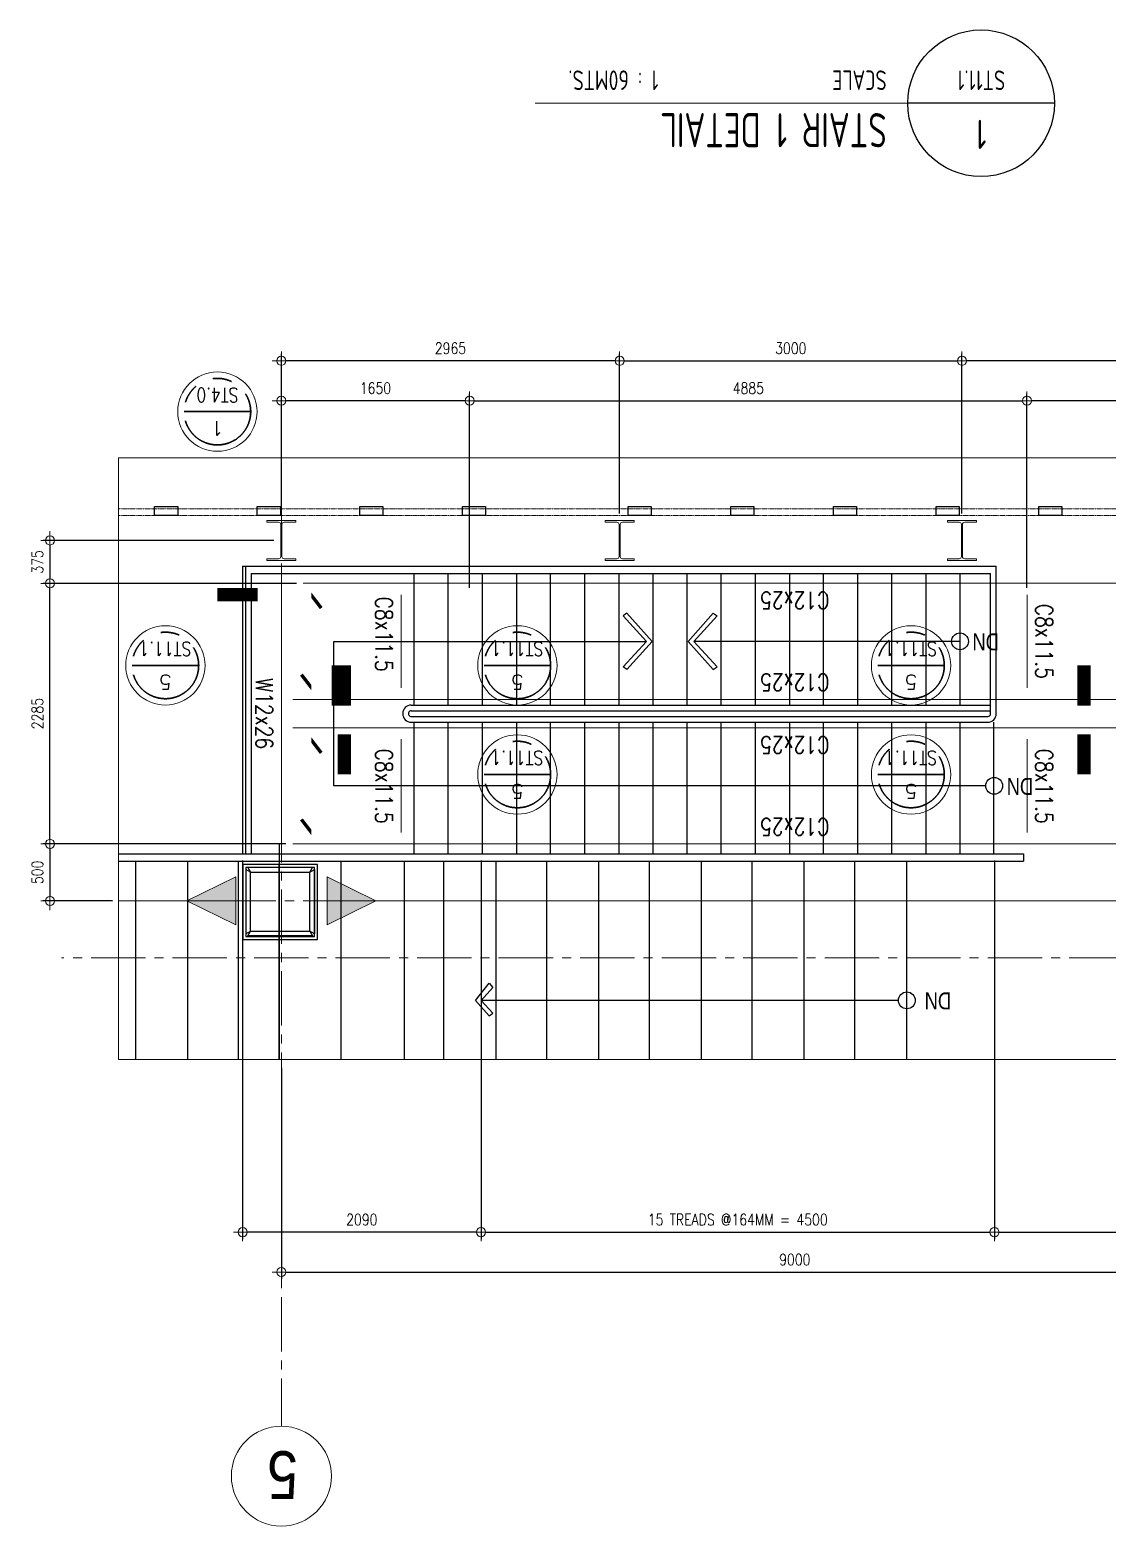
# Model space of a CAD drawing. Header units: millimetres. Extents: x 374056 to 882622, y 26363 to 140094.
# Drawn here: x 746317 to 755758, y 26363 to 39479 of the extents above; entities that cross this region are included whole.
import ezdxf
from ezdxf.enums import TextEntityAlignment as Align

# ---------------------------------------------------------------- set-up
doc = ezdxf.new("R2010")
doc.units = ezdxf.units.MM
doc.header["$MEASUREMENT"] = 0
for name, pattern in [('$1$CENTER2', [28.575, 19.05, -3.175, 3.175, -3.175]), ('CENTER', [50.8, 31.75, -6.35, 6.35, -6.35]), ('CENTER2', [28.575, 19.05, -3.175, 3.175, -3.175]), ('PHANTOM2', [1.25, 0.625, -0.125, 0.125, -0.125, 0.125, -0.125])]:
    doc.linetypes.add(name, pattern=pattern)
doc.layers.get('0').update_dxf_attribs({"lineweight": 9})
for name, color, linetype in [('$1$cladding', 2, 'Continuous'), ('$1$COLUMN', 7, 'Continuous'), ('$1$D', 1, 'Continuous'), ('$1$DR', 7, 'Continuous'), ('$1$HATCH', 8, 'Continuous'), ('$1$S-COLS', 6, 'Continuous'), ('$1$S_GRID LINES', 252, 'Continuous'), ('TARGET-MAIN', 1, 'Continuous')]:
    doc.layers.add(name, color=color, linetype=linetype)
for name, color, linetype, lineweight in [('.09', 7, 'Continuous', 9), ('A_DIM', 1, 'Continuous', 5), ('COLUMN', 4, 'Continuous', 20), ('OUTLINE', 252, 'CENTER2', 9), ('S-ANNO-DIMS', 252, 'Continuous', 5), ('S-ANNO-MARK', 2, 'Continuous', 18), ('S-ANNO-NPLT', 7, 'Continuous', 9), ('S-Anno-Symb', 143, 'PHANTOM2', 30), ('S-Anno-Text', 52, 'Continuous', 9), ('S-BEAM', 5, 'Continuous', 9), ('S-CONN', 1, 'Continuous', 9), ('S_GRID LINES', 252, 'CENTER', 5), ('TEXT', 6, 'Continuous', 20)]:
    doc.layers.add(name, color=color, linetype=linetype, lineweight=lineweight)
doc.styles.add('$0$MMTX$0$ESMX$0$X-OPTA1D', font='x-opta1d')
doc.styles.add('1', font='romans.shx', dxfattribs={"width": 0.8, "height": 100})
doc.styles.add('ARCHITEXT', font='architxt.shx', dxfattribs={"width": 0.85})
doc.styles.add('ARIALNW', font='ARIALN.TTF')
doc.styles.add('ROMANSX', font='ROMANS.shx', dxfattribs={"height": 0.09375})
doc.styles.add('SIMPLEX', font='SIMPLEX.shx', dxfattribs={"width": 1.1})
doc.dimstyles.new('DIM 60', dxfattribs={"dimtxt": 120, "dimasz": 40, "dimexe": 60, "dimexo": 60, "dimgap": 60, "dimtad": 1, "dimdec": 4, "dimrnd": 1, "dimdsep": 46, "dimtxsty": '1', "dimblk": 'CIR-1', "dimcen": 100, "dimclrd": 1, "dimclre": 1, "dimclrt": 3, "dimadec": 0, "dimazin": 0, "dimtfac": 1, "dimtdec": 4, "dimtix": 1, "dimtmove": 0, "dimatfit": 3, "dimfxl": 0, "dimtvp": 1, "dimtolj": 1, "dimtzin": 0, "dimarcsym": 0})

# ---------------------------------------------------------------- blocks, each defined once
blk = doc.blocks.new('CIR-1')
at = {"layer": 'A_DIM'}
for p, q in [((-2, 0), (2, 0)), ((0, -2), (0, 2))]:
    blk.add_line(p, q, dxfattribs=at)
at = {"layer": 'A_DIM', "color": 2}
blk.add_circle((0, 0), 1, dxfattribs=at)
blk = doc.blocks.new('*D213')
at = {"layer": 'A_DIM', "color": 1, "lineweight": -2, "ltscale": 0.05, "transparency": 16777216}
for p, q in [((748181, 32196), (748181, 28879)), ((750271, 32196), (750271, 28879)), ((750231, 28939), (748221, 28939))]:
    blk.add_line(p, q, dxfattribs=at)
at = {"layer": 'Defpoints', "color": 0, "ltscale": 0.05, "transparency": 16777216}
for p in [(748181, 32256, 0), (750271, 32256, 0), (748181, 28939)]:
    blk.add_point(p, dxfattribs=at)
at = {"layer": 'A_DIM', "color": 1, "lineweight": -2, "ltscale": 0.05, "transparency": 16777216, "xscale": 40, "yscale": 40, "zscale": 40, "rotation": 180}
blk.add_blockref('CIR-1', (748181, 28939), dxfattribs=at)
at = {"layer": 'A_DIM', "color": 1, "lineweight": -2, "ltscale": 0.05, "transparency": 16777216, "xscale": 40, "yscale": 40, "zscale": 40}
blk.add_blockref('CIR-1', (750271, 28939), dxfattribs=at)
at = {"layer": 'A_DIM', "color": 3, "ltscale": 0.05, "transparency": 16777216, "insert": (749226, 29049), "char_height": 100, "attachment_point": 5, "style": '1'}
blk.add_mtext('\\A1;2090', dxfattribs=at)
blk = doc.blocks.new('*D214')
at = {"layer": 'A_DIM', "color": 1, "lineweight": -2, "ltscale": 0.05, "transparency": 16777216}
for p, q in [((748521, 30379), (748521, 28529)), ((757521, 30394), (757521, 28529)), ((748561, 28589), (757481, 28589))]:
    blk.add_line(p, q, dxfattribs=at)
at = {"layer": 'Defpoints', "color": 0, "ltscale": 0.05, "transparency": 16777216}
for p in [(748521, 30439, 0), (757521, 30454, 0), (757521, 28589)]:
    blk.add_point(p, dxfattribs=at)
at = {"layer": 'A_DIM', "color": 1, "lineweight": -2, "ltscale": 0.05, "transparency": 16777216, "xscale": 40, "yscale": 40, "zscale": 40, "rotation": 180}
blk.add_blockref('CIR-1', (748521, 28589), dxfattribs=at)
at = {"layer": 'A_DIM', "color": 1, "lineweight": -2, "ltscale": 0.05, "transparency": 16777216, "xscale": 40, "yscale": 40, "zscale": 40}
blk.add_blockref('CIR-1', (757521, 28589), dxfattribs=at)
at = {"layer": 'A_DIM', "color": 3, "ltscale": 0.05, "transparency": 16777216, "insert": (753021, 28699), "char_height": 100, "attachment_point": 5, "style": '1'}
blk.add_mtext('\\A1;9000', dxfattribs=at)
blk = doc.blocks.new('*D215')
at = {"layer": 'A_DIM', "color": 1, "lineweight": -2, "ltscale": 0.05, "transparency": 16777216}
for p, q in [((750271, 32196), (750271, 28879)), ((754771, 32196), (754771, 28879)), ((750311, 28939), (754731, 28939))]:
    blk.add_line(p, q, dxfattribs=at)
at = {"layer": 'Defpoints', "color": 0, "ltscale": 0.05, "transparency": 16777216}
for p in [(750271, 32256, 0), (754771, 32256, 0), (754771, 28939)]:
    blk.add_point(p, dxfattribs=at)
at = {"layer": 'A_DIM', "color": 1, "lineweight": -2, "ltscale": 0.05, "transparency": 16777216, "xscale": 40, "yscale": 40, "zscale": 40, "rotation": 180}
blk.add_blockref('CIR-1', (750271, 28939), dxfattribs=at)
at = {"layer": 'A_DIM', "color": 1, "lineweight": -2, "ltscale": 0.05, "transparency": 16777216, "xscale": 40, "yscale": 40, "zscale": 40}
blk.add_blockref('CIR-1', (754771, 28939), dxfattribs=at)
at = {"layer": 'A_DIM', "color": 3, "ltscale": 0.05, "transparency": 16777216, "insert": (752521, 29049), "char_height": 100, "attachment_point": 5, "style": '1'}
blk.add_mtext('\\A1;15 TREADS @164MM = 4500', dxfattribs=at)
blk = doc.blocks.new('*D216')
at = {"layer": 'A_DIM', "color": 1, "lineweight": -2, "ltscale": 0.05, "transparency": 16777216}
for p, q in [((754771, 32196), (754771, 28879)), ((757521, 30394), (757521, 28879)), ((754811, 28939), (757481, 28939))]:
    blk.add_line(p, q, dxfattribs=at)
at = {"layer": 'Defpoints', "color": 0, "ltscale": 0.05, "transparency": 16777216}
for p in [(754771, 32256, 0), (757521, 30454, 0), (757521, 28939)]:
    blk.add_point(p, dxfattribs=at)
at = {"layer": 'A_DIM', "color": 1, "lineweight": -2, "ltscale": 0.05, "transparency": 16777216, "xscale": 40, "yscale": 40, "zscale": 40, "rotation": 180}
blk.add_blockref('CIR-1', (754771, 28939), dxfattribs=at)
at = {"layer": 'A_DIM', "color": 1, "lineweight": -2, "ltscale": 0.05, "transparency": 16777216, "xscale": 40, "yscale": 40, "zscale": 40}
blk.add_blockref('CIR-1', (757521, 28939), dxfattribs=at)
at = {"layer": 'A_DIM', "color": 3, "ltscale": 0.05, "transparency": 16777216, "insert": (756146, 29049), "char_height": 100, "attachment_point": 5, "style": '1'}
blk.add_mtext('\\A1;2750', dxfattribs=at)
blk = doc.blocks.new('TARGET-DWGLABEL')
at = {"layer": 'TARGET-MAIN'}
blk.add_line((-7.5, 0), (7.5, 0), dxfattribs=at)
blk.add_circle((0, 0), 7.5, dxfattribs=at)
at = {"layer": 'TARGET-MAIN', "color": 2, "style": 'ARCHITEXT', "width": 0.85}
blk.add_text('SCALE', height=2, dxfattribs=at).set_placement((9.66, -2.36), align=Align.MIDDLE_LEFT)
at = {"layer": 'TARGET-MAIN', "color": 6, "style": 'ARCHITEXT', "width": 0.85}
blk.add_attdef('DRAWING_TITLE', text='', height=5, dxfattribs=at).set_placement((9.08, 4.41), align=Align.MIDDLE_LEFT)
at = {"layer": 'TARGET-MAIN', "color": 4, "style": 'ARCHITEXT', "width": 0.85}
blk.add_attdef('DWG_NO.', text='', height=3, dxfattribs=at).set_placement((0, 3.17), align=Align.MIDDLE_CENTER)
at = {"layer": 'TARGET-MAIN', "color": 3, "style": 'ARCHITEXT', "width": 0.85}
blk.add_attdef('SHT_NO.', text='', height=2, dxfattribs=at).set_placement((-0.02, -2.36), align=Align.MIDDLE_CENTER)
at = {"layer": 'TARGET-MAIN', "color": 2, "style": 'ARCHITEXT', "width": 0.85}
blk.add_attdef('SCALE', text='', height=2, dxfattribs=at).set_placement((69.6, -2.36), align=Align.MIDDLE_RIGHT)
blk = doc.blocks.new('*D229')
at = {"layer": 'A_DIM', "color": 1, "lineweight": -2, "ltscale": 0.05, "transparency": 16777216}
for p, q in [((754486, 35239), (754486, 36638)), ((757521, 35239), (757521, 36638)), ((757481, 36578), (754526, 36578))]:
    blk.add_line(p, q, dxfattribs=at)
at = {"layer": 'Defpoints', "color": 0, "ltscale": 0.05, "transparency": 16777216}
for p in [(754486, 36578), (754486, 35179, 0), (757521, 35179, 0)]:
    blk.add_point(p, dxfattribs=at)
at = {"layer": 'A_DIM', "color": 1, "lineweight": -2, "ltscale": 0.05, "transparency": 16777216, "xscale": 40, "yscale": 40, "zscale": 40, "rotation": 180}
blk.add_blockref('CIR-1', (754486, 36578), dxfattribs=at)
at = {"layer": 'A_DIM', "color": 1, "lineweight": -2, "ltscale": 0.05, "transparency": 16777216, "xscale": 40, "yscale": 40, "zscale": 40}
blk.add_blockref('CIR-1', (757521, 36578), dxfattribs=at)
at = {"layer": 'A_DIM', "color": 3, "ltscale": 0.05, "transparency": 16777216, "insert": (756003, 36688), "char_height": 100, "attachment_point": 5, "style": '1'}
blk.add_mtext('\\A1;3035', dxfattribs=at)
blk = doc.blocks.new('*D230')
at = {"layer": 'A_DIM', "color": 1, "lineweight": -2, "ltscale": 0.05, "transparency": 16777216}
for p, q in [((748654, 34627), (746433, 34627)), ((746493, 32383), (746493, 34587)), ((748561, 32343), (746433, 32343))]:
    blk.add_line(p, q, dxfattribs=at)
at = {"layer": 'Defpoints', "color": 0, "ltscale": 0.05, "transparency": 16777216}
for p in [(746493, 34627), (748714, 34627, 0), (748621, 32343)]:
    blk.add_point(p, dxfattribs=at)
at = {"layer": 'A_DIM', "color": 1, "lineweight": -2, "ltscale": 0.05, "transparency": 16777216, "xscale": 40, "yscale": 40, "zscale": 40}
for p, rotation in [((746493, 34627), 90), ((746493, 32343), 270)]:
    blk.add_blockref('CIR-1', p, dxfattribs=dict(at, rotation=rotation))
at = {"layer": 'A_DIM', "color": 3, "ltscale": 0.05, "transparency": 16777216, "insert": (746383, 33485), "char_height": 100, "attachment_point": 5, "rotation": 90, "style": '1'}
blk.add_mtext('\\A1;2285', dxfattribs=at)
blk = doc.blocks.new('*D231')
at = {"layer": 'A_DIM', "color": 1, "lineweight": -2, "ltscale": 0.05, "transparency": 16777216}
for p, q in [((748456, 35003), (746433, 35003)), ((746493, 34963), (746493, 34667)), ((748654, 34627), (746433, 34627))]:
    blk.add_line(p, q, dxfattribs=at)
at = {"layer": 'Defpoints', "color": 0, "ltscale": 0.05, "transparency": 16777216}
for p in [(748516, 35003, 0), (746493, 34627), (748714, 34627, 0)]:
    blk.add_point(p, dxfattribs=at)
at = {"layer": 'A_DIM', "color": 1, "lineweight": -2, "ltscale": 0.05, "transparency": 16777216, "xscale": 40, "yscale": 40, "zscale": 40}
for p, rotation in [((746493, 35003), 90), ((746493, 34627), 270)]:
    blk.add_blockref('CIR-1', p, dxfattribs=dict(at, rotation=rotation))
at = {"layer": 'A_DIM', "color": 3, "ltscale": 0.05, "transparency": 16777216, "insert": (746383, 34815), "char_height": 100, "attachment_point": 5, "rotation": 90, "style": '1'}
blk.add_mtext('\\A1;375', dxfattribs=at)
blk = doc.blocks.new('*D232')
at = {"layer": 'A_DIM', "color": 1, "lineweight": -2, "ltscale": 0.05, "transparency": 16777216}
for p, q in [((748561, 32343), (746433, 32343)), ((746493, 32303), (746493, 31883)), ((747033, 31843), (746433, 31843))]:
    blk.add_line(p, q, dxfattribs=at)
at = {"layer": 'Defpoints', "color": 0, "ltscale": 0.05, "transparency": 16777216}
for p in [(748621, 32343), (746493, 31843), (747093, 31843, 0)]:
    blk.add_point(p, dxfattribs=at)
at = {"layer": 'A_DIM', "color": 1, "lineweight": -2, "ltscale": 0.05, "transparency": 16777216, "xscale": 40, "yscale": 40, "zscale": 40}
for p, rotation in [((746493, 32343), 90), ((746493, 31843), 270)]:
    blk.add_blockref('CIR-1', p, dxfattribs=dict(at, rotation=rotation))
at = {"layer": 'A_DIM', "color": 3, "ltscale": 0.05, "transparency": 16777216, "insert": (746383, 32093), "char_height": 100, "attachment_point": 5, "rotation": 90, "style": '1'}
blk.add_mtext('\\A1;500', dxfattribs=at)
blk = doc.blocks.new('*D233')
at = {"layer": 'A_DIM', "color": 1, "lineweight": -2, "ltscale": 0.05, "transparency": 16777216}
for p, q in [((750171, 34587), (750171, 36288)), ((750211, 36228), (755016, 36228)), ((755056, 34587), (755056, 36288))]:
    blk.add_line(p, q, dxfattribs=at)
at = {"layer": 'Defpoints', "color": 0, "ltscale": 0.05, "transparency": 16777216}
for p in [(755056, 36228), (750171, 34527, 0), (755056, 34527, 0)]:
    blk.add_point(p, dxfattribs=at)
at = {"layer": 'A_DIM', "color": 1, "lineweight": -2, "ltscale": 0.05, "transparency": 16777216, "xscale": 40, "yscale": 40, "zscale": 40, "rotation": 180}
blk.add_blockref('CIR-1', (750171, 36228), dxfattribs=at)
at = {"layer": 'A_DIM', "color": 1, "lineweight": -2, "ltscale": 0.05, "transparency": 16777216, "xscale": 40, "yscale": 40, "zscale": 40}
blk.add_blockref('CIR-1', (755056, 36228), dxfattribs=at)
at = {"layer": 'A_DIM', "color": 3, "ltscale": 0.05, "transparency": 16777216, "insert": (752614, 36338), "char_height": 100, "attachment_point": 5, "style": '1'}
blk.add_mtext('\\A1;4885', dxfattribs=at)
blk = doc.blocks.new('*D234')
at = {"layer": 'A_DIM', "color": 1, "lineweight": -2, "ltscale": 0.05, "transparency": 16777216}
for p, q in [((748521, 35239), (748521, 36288)), ((750131, 36228), (748561, 36228)), ((750171, 34587), (750171, 36288))]:
    blk.add_line(p, q, dxfattribs=at)
at = {"layer": 'Defpoints', "color": 0, "ltscale": 0.05, "transparency": 16777216}
for p in [(748521, 36228), (748521, 35179, 0), (750171, 34527, 0)]:
    blk.add_point(p, dxfattribs=at)
at = {"layer": 'A_DIM', "color": 1, "lineweight": -2, "ltscale": 0.05, "transparency": 16777216, "xscale": 40, "yscale": 40, "zscale": 40, "rotation": 180}
blk.add_blockref('CIR-1', (748521, 36228), dxfattribs=at)
at = {"layer": 'A_DIM', "color": 1, "lineweight": -2, "ltscale": 0.05, "transparency": 16777216, "xscale": 40, "yscale": 40, "zscale": 40}
blk.add_blockref('CIR-1', (750171, 36228), dxfattribs=at)
at = {"layer": 'A_DIM', "color": 3, "ltscale": 0.05, "transparency": 16777216, "insert": (749346, 36338), "char_height": 100, "attachment_point": 5, "style": '1'}
blk.add_mtext('\\A1;1650', dxfattribs=at)
blk = doc.blocks.new('Bubble')
at = {"layer": 'S-ANNO-NPLT'}
blk.add_circle((0, 0), 0.2608, dxfattribs=at)
at = {"layer": 'S-Anno-Symb', "color": 0}
blk.add_line((-0.2188, 0), (0.2188, 0), dxfattribs=at)
blk.add_circle((0, 0), 0.2187, dxfattribs=at)
at = {"layer": 'S-Anno-Symb', "style": 'ROMANSX'}
for tag, p in [('1', (0, 0.1094)), ('S1', (0, -0.1094))]:
    blk.add_attdef(tag, text='', height=0.0937, dxfattribs=at).set_placement(p, align=Align.MIDDLE_CENTER)
at = {"layer": 'S-Anno-Symb', "style": 'ROMANSX', "width": 1.018385, "flags": 8}
blk.add_attdef('LONG', text='', height=0.0937, dxfattribs=at).set_placement((-0.1796, -0.1249), (0.1796, -0.1249), align=Align.FIT)
blk = doc.blocks.new('*D238')
at = {"layer": 'A_DIM', "color": 1, "lineweight": -2, "ltscale": 0.05, "transparency": 16777216}
for p, q in [((751486, 35239), (751486, 36638)), ((754486, 35239), (754486, 36638)), ((751526, 36578), (754446, 36578))]:
    blk.add_line(p, q, dxfattribs=at)
at = {"layer": 'Defpoints', "color": 0, "ltscale": 0.05, "transparency": 16777216}
for p in [(754486, 36578), (751486, 35179, 0), (754486, 35179, 0)]:
    blk.add_point(p, dxfattribs=at)
at = {"layer": 'A_DIM', "color": 1, "lineweight": -2, "ltscale": 0.05, "transparency": 16777216, "xscale": 40, "yscale": 40, "zscale": 40, "rotation": 180}
blk.add_blockref('CIR-1', (751486, 36578), dxfattribs=at)
at = {"layer": 'A_DIM', "color": 1, "lineweight": -2, "ltscale": 0.05, "transparency": 16777216, "xscale": 40, "yscale": 40, "zscale": 40}
blk.add_blockref('CIR-1', (754486, 36578), dxfattribs=at)
at = {"layer": 'A_DIM', "color": 3, "ltscale": 0.05, "transparency": 16777216, "insert": (752986, 36688), "char_height": 100, "attachment_point": 5, "style": '1'}
blk.add_mtext('\\A1;3000', dxfattribs=at)
blk = doc.blocks.new('*D239')
at = {"layer": 'A_DIM', "color": 1, "lineweight": -2, "ltscale": 0.05, "transparency": 16777216}
for p, q in [((748521, 35239), (748521, 36638)), ((751486, 35239), (751486, 36638)), ((751446, 36578), (748561, 36578))]:
    blk.add_line(p, q, dxfattribs=at)
at = {"layer": 'Defpoints', "color": 0, "ltscale": 0.05, "transparency": 16777216}
for p in [(748521, 36578), (748521, 35179, 0), (751486, 35179, 0)]:
    blk.add_point(p, dxfattribs=at)
at = {"layer": 'A_DIM', "color": 1, "lineweight": -2, "ltscale": 0.05, "transparency": 16777216, "xscale": 40, "yscale": 40, "zscale": 40, "rotation": 180}
blk.add_blockref('CIR-1', (748521, 36578), dxfattribs=at)
at = {"layer": 'A_DIM', "color": 1, "lineweight": -2, "ltscale": 0.05, "transparency": 16777216, "xscale": 40, "yscale": 40, "zscale": 40}
blk.add_blockref('CIR-1', (751486, 36578), dxfattribs=at)
at = {"layer": 'A_DIM', "color": 3, "ltscale": 0.05, "transparency": 16777216, "insert": (750003, 36688), "char_height": 100, "attachment_point": 5, "style": '1'}
blk.add_mtext('\\A1;2965', dxfattribs=at)
blk = doc.blocks.new('*D240')
at = {"layer": 'A_DIM', "color": 1, "lineweight": -2, "ltscale": 0.05, "transparency": 16777216}
for p, q in [((755056, 34587), (755056, 36288)), ((757481, 36228), (755096, 36228)), ((757521, 35299), (757521, 36288))]:
    blk.add_line(p, q, dxfattribs=at)
at = {"layer": 'Defpoints', "color": 0, "ltscale": 0.05, "transparency": 16777216}
for p in [(755056, 36228), (757521, 35239), (755056, 34527, 0)]:
    blk.add_point(p, dxfattribs=at)
at = {"layer": 'A_DIM', "color": 1, "lineweight": -2, "ltscale": 0.05, "transparency": 16777216, "xscale": 40, "yscale": 40, "zscale": 40, "rotation": 180}
blk.add_blockref('CIR-1', (755056, 36228), dxfattribs=at)
at = {"layer": 'A_DIM', "color": 1, "lineweight": -2, "ltscale": 0.05, "transparency": 16777216, "xscale": 40, "yscale": 40, "zscale": 40}
blk.add_blockref('CIR-1', (757521, 36228), dxfattribs=at)
at = {"layer": 'A_DIM', "color": 3, "ltscale": 0.05, "transparency": 16777216, "insert": (756289, 36338), "char_height": 100, "attachment_point": 5, "style": '1'}
blk.add_mtext('\\A1;2465', dxfattribs=at)

msp = doc.modelspace()

# ---------------------------------------------------------------- hatches: boundary and pattern name
at = {"layer": 'S-CONN'}
for points in [[(748121.01819, 31632.2006), (747692.00187, 31842.56761), (748121.01819, 32052.93463)], [(748921.01819, 31632.2006), (749350.0345, 31842.56761), (748921.01819, 32052.93463)]]:
    msp.add_hatch(color=256, dxfattribs=at).paths.add_polyline_path(points)

# ---------------------------------------------------------------- linework, layer by layer
at = {"layer": '$1$cladding'}
msp.add_line((755025.00946, 32256.37764, -0.00013), (755025.00946, 32191.14985, -0.00013), dxfattribs=at)
for points, elevation in [([(747409.21061, 35299.50025), (747612.46294, 35299.50025), (747612.46294, 35221.30918), (747409.21061, 35221.30918)], -0.00013), ([(748308.86885, 35299.50025), (748512.12118, 35299.50025), (748512.12118, 35221.30918), (748308.86885, 35221.30918)], -0.00013), ([(749208.52708, 35299.50025), (749411.77942, 35299.50025), (749411.77942, 35221.30918), (749208.52708, 35221.30918)], -0.00013), ([(750108.18532, 35299.50025), (750311.43766, 35299.50025), (750311.43766, 35221.30918), (750108.18532, 35221.30918)], -0.00013), ([(751560.14932, 35299.50025), (751763.40165, 35299.50025), (751763.40165, 35221.30918), (751560.14932, 35221.30918)], -0.00012), ([(752459.80756, 35299.50025), (752663.05989, 35299.50025), (752663.05989, 35221.30918), (752459.80756, 35221.30918)], -0.00012), ([(753359.4658, 35299.50025), (753562.71813, 35299.50025), (753562.71813, 35221.30918), (753359.4658, 35221.30918)], -0.00012), ([(754259.12404, 35299.50025), (754462.37637, 35299.50025), (754462.37637, 35221.30918), (754259.12404, 35221.30918)], -0.00012), ([(755158.78228, 35299.50025), (755362.03461, 35299.50025), (755362.03461, 35221.30918), (755158.78228, 35221.30918)], -0.00012)]:
    msp.add_lwpolyline(points, close=True, dxfattribs=dict(at, elevation=elevation))
at = {"layer": '$1$COLUMN', "color": 4, "lineweight": -3, "ltscale": 0.05, "elevation": -0.00014}
msp.add_lwpolyline([(748836.80268, 32161.41372), (748184.72806, 32161.41372), (748184.72806, 31505.34061), (748836.80268, 31505.34061)], close=True, dxfattribs=at)
at = {"layer": '$1$COLUMN', "color": 2, "lineweight": -3, "ltscale": 0.05, "elevation": -0.00014}
msp.add_lwpolyline([(748811.81217, 32136.42321), (748209.71856, 32136.42321), (748209.71856, 31530.33112), (748811.81217, 31530.33112)], close=True, dxfattribs=at)
at = {"layer": '$1$D', "ltscale": 0.5}
for p, q in [((747245.08792, 30454.1416, -0.00013), (747245.08792, 32191.14985, -0.00012)), ((747701.00287, 30454.1416, -0.00011), (747701.00287, 32191.14985, -0.00011)), ((748144.74616, 30454.1416, -0.00013), (748144.74616, 32191.14985, -0.00012)), ((748500.69908, 30454.1416, -0.00011), (748500.69908, 32168.78945, -0.00011)), ((749044.4044, 30454.1416, -0.00013), (749044.4044, 32191.14985, -0.00012)), ((749600.28137, 30454.1416, -0.00011), (749600.28137, 32191.14985, -0.00011)), ((749944.06264, 30454.1416, -0.00013), (749944.06264, 32191.14985, -0.00012)), ((750404.96977, 30454.1416, -0.00011), (750404.96977, 32191.14985, -0.00011)), ((750848.71306, 30454.1416, -0.00012), (750848.71306, 32191.14985, -0.00011)), ((751304.62801, 30454.1416, -0.00011), (751304.62801, 32191.14985, -0.00011)), ((751748.3713, 30454.1416, -0.00012), (751748.3713, 32191.14985, -0.00011)), ((752204.28625, 30454.1416, -0.00011), (752204.28625, 32191.14985, -0.00011)), ((752648.02954, 30454.1416, -0.00012), (752648.02954, 32191.14985, -0.00011)), ((753103.94449, 30454.1416, -0.00011), (753103.94449, 32191.14985, -0.00011)), ((753103.94449, 30454.1416, -0.00011), (753103.94449, 32191.14985, -0.00011)), ((753547.68778, 30454.1416, -0.00012), (753547.68778, 32191.14985, -0.00011)), ((754003.60272, 30454.1416, -0.00011), (754003.60272, 32191.14985, -0.00011))]:
    msp.add_line(p, q, dxfattribs=at)
at = {"layer": '$1$DR', "ltscale": 10}
for p, q in [((748181.60448, 34778.58238, -0.00012), (748181.60448, 32256.37764, -0.00014)), ((748181.60448, 34778.58238, -0.00008), (754787.27949, 34778.58238, -0.00013)), ((748206.59498, 34778.58238, -0.00012), (748206.59498, 32256.37764, -0.00014)), ((754787.27949, 33484.69568, -0.00018), (754787.27949, 34778.58238, -0.00014)), ((748256.576, 34713.35459, -0.00012), (748256.576, 32256.37764, -0.00014)), ((748256.576, 34713.35459, -0.00008), (754737.29848, 34713.35459, -0.00013)), ((749684.2808, 33559.6672, -0.00049), (749684.2808, 34713.35459, -0.00043)), ((749984.18857, 33559.6672, -0.00049), (749984.18857, 34713.35459, -0.00043)), ((750284.09635, 33559.6672, -0.00049), (750284.09635, 34713.35459, -0.00043)), ((750584.00412, 33559.6672, -0.00049), (750584.00412, 34713.35459, -0.00043)), ((750880.48438, 33559.6672, -0.0004), (750880.48438, 34713.35459, -0.00034)), ((751180.39215, 33559.6672, -0.0004), (751180.39215, 34713.35459, -0.00034)), ((751480.29992, 33559.6672, -0.0004), (751480.29992, 34713.35459, -0.00034)), ((751780.2077, 33559.6672, -0.0004), (751780.2077, 34713.35459, -0.00035)), ((752076.68795, 33559.6672, -0.00031), (752076.68795, 34713.35459, -0.00025)), ((752376.59572, 33559.6672, -0.00031), (752376.59572, 34713.35459, -0.00026)), ((752676.5035, 33559.6672, -0.00031), (752676.5035, 34713.35459, -0.00026)), ((752976.41127, 33559.6672, -0.00032), (752976.41127, 34713.35459, -0.00026)), ((753272.89153, 33559.6672, -0.00022), (753272.89153, 34713.35459, -0.00017)), ((753572.7993, 33559.6672, -0.00022), (753572.7993, 34713.35459, -0.00017)), ((753872.70707, 33559.6672, -0.00023), (753872.70707, 34713.35459, -0.00017)), ((754172.61484, 33559.6672, -0.00023), (754172.61484, 34713.35459, -0.00017)), ((754469.0951, 33559.6672, -0.00013), (754469.0951, 34713.35459, -0.00008)), ((754737.29848, 33484.69568, -0.00018), (754737.29848, 34713.35459, -0.00014)), ((749659.25215, 33559.6672, -0.00048), (754737.29848, 33559.6672, -0.00018)), ((749659.2522, 33459.70517, -0.00048), (754712.30797, 33459.70517, -0.00018)), ((749659.25312, 33509.68619, -0.00049), (754737.29848, 33509.68619, -0.00018)), ((749659.25217, 33409.72416, -0.00048), (754712.30797, 33409.72416, -0.00018)), ((749684.2808, 32256.37764, -0.00055), (749684.2808, 33409.72416, -0.00049)), ((749984.18857, 32256.37764, -0.00055), (749984.18857, 33409.72416, -0.00049)), ((750284.09635, 32256.37764, -0.00055), (750284.09635, 33409.72416, -0.0005)), ((750584.00412, 32256.37764, -0.00055), (750584.00412, 33409.72416, -0.0005)), ((750880.48438, 32256.37764, -0.00046), (750880.48438, 33409.72416, -0.00041)), ((751180.39215, 32256.37764, -0.00046), (751180.39215, 33409.72416, -0.00041)), ((751480.29992, 32256.37764, -0.00047), (751480.29992, 33409.72416, -0.00041)), ((751780.2077, 32256.37764, -0.00047), (751780.2077, 33409.72416, -0.00041)), ((752076.68795, 32256.37764, -0.00037), (752076.68795, 33409.72416, -0.00032)), ((752376.59572, 32256.37764, -0.00038), (752376.59572, 33409.72416, -0.00032)), ((752676.5035, 32256.37764, -0.00038), (752676.5035, 33409.72416, -0.00032)), ((752976.41127, 32256.37764, -0.00038), (752976.41127, 33409.72416, -0.00032)), ((753272.89153, 32256.37764, -0.00029), (753272.89153, 33409.72416, -0.00023)), ((753572.7993, 32256.37764, -0.00029), (753572.7993, 33409.72416, -0.00023)), ((753872.70707, 32256.37764, -0.00029), (753872.70707, 33409.72416, -0.00023)), ((754172.61484, 32256.37764, -0.00029), (754172.61484, 33409.72416, -0.00023)), ((754469.0951, 32256.37764, -0.0002), (754469.0951, 33409.72416, -0.00014)), ((754765.57536, 32256.37764, -0.00011), (754765.57536, 33409.72416, -0.00005)), ((747092.87631, 32256.37764, -0.00007), (755025.00946, 32256.37764, -0.00013)), ((747092.87631, 32191.14985, -0.00007), (755025.00946, 32191.14985, -0.00013))]:
    msp.add_line(p, q, dxfattribs=at)
for centre, radius, start, end in [((749659.25232, 33484.69568, -0.00049), 74.97152, 90, 270), ((749659.25232, 33484.69568, -0.00049), 24.99051, 89.998168162, 270), ((754712.30797, 33484.69568, -0.00018), 24.99051, 270, 0), ((754712.30797, 33484.69568, -0.00018), 74.97152, 270, 0)]:
    msp.add_arc(centre, radius, start, end, dxfattribs=at)
at = {"layer": '$1$HATCH', "linetype": 'ByBlock', "ltscale": 0.5}
msp.add_line((753929.77056, 30970.99519, -0.00032), (750272.37002, 30970.99519, -0.00032), dxfattribs=at)
at = {"layer": '$1$HATCH', "color": 7, "linetype": 'ByBlock', "ltscale": 0.5}
for points, elevation in [([(751770.14208, 34118.50384), (751549.97999, 34366.15469), (751517.56742, 34341.49499), (751720.19037, 34118.50384)], -0.00018), ([(752086.75357, 34118.50384), (752306.91566, 34366.15469), (752339.32823, 34341.49499), (752136.70527, 34118.50384)], -0.00018), ([(751770.14208, 34118.50384), (751549.97999, 33870.85298), (751517.56742, 33895.51268), (751720.19037, 34118.50384)], -0.00018), ([(752086.75357, 34118.50384), (752306.91566, 33870.85298), (752339.32823, 33895.51268), (752136.70527, 34118.50384)], -0.00018), ([(750222.41831, 30970.99519), (750341.26892, 31121.97763), (750373.68149, 31082.49077), (750272.37002, 30970.99519)], -0.00032), ([(750222.41831, 30970.99519), (750341.26892, 30834.83991), (750373.68149, 30859.49961), (750272.37002, 30970.99519)], -0.00032)]:
    msp.add_lwpolyline(points, dxfattribs=dict(at, elevation=elevation))
at = {"layer": '$1$HATCH', "linetype": 'ByBlock', "ltscale": 0.5, "elevation": -0.00011}
for points in [[(754695.1707, 32851.22839), (748979.73348, 32851.22839), (748979.73348, 34118.50384), (751720.19037, 34118.50384)], [(754469.0951, 34118.50384), (752136.70527, 34118.50384)]]:
    msp.add_lwpolyline(points, dxfattribs=at)
at = {"layer": '$1$HATCH', "linetype": 'ByBlock', "ltscale": 0.5}
for centre in [(754469.0951, 34118.50384, -0.00011), (754769.00287, 32851.22839, -0.0001), (754003.60272, 30970.99519, -0.00011)]:
    msp.add_circle(centre, 73.83217, dxfattribs=at)
at = {"layer": '$1$S-COLS', "elevation": -0.00014}
for points in [[(748250.8641, 32096.4384), (748770.66663, 32096.4384), (748792.98049, 32136.42321), (748228.55024, 32136.42321)], [(748250.8641, 32096.4384), (748210.87929, 32118.75225), (748210.87929, 31554.32201), (748250.8641, 31576.63586)], [(748770.66663, 32096.4384), (748810.65145, 32118.75225), (748810.65145, 31554.32201), (748770.66663, 31576.63586)], [(748250.8641, 31576.63586), (748770.66663, 31576.63586), (748792.98049, 31536.65105), (748228.55024, 31536.65105)]]:
    msp.add_lwpolyline(points, close=True, dxfattribs=at)
at = {"layer": '$1$S_GRID LINES', "linetype": '$1$CENTER2', "ltscale": 0.2}
msp.add_line((748505.69126, 30454.1416, -0.00013), (748505.69126, 32348.70309, -0.00013), dxfattribs=at)
msp.add_line((748505.69126, 30454.1416, -0.00013), (748505.69126, 32348.70309, -0.00013), dxfattribs=at)
at = {"layer": '.09', "ltscale": 0.05, "elevation": -0.00007}
msp.add_lwpolyline([(747092.87631, 35728.32383), (758403.04664, 35728.32383), (758403.04664, 30454.1416), (747092.87631, 30454.1416)], close=True, dxfattribs=at)
at = {"ltscale": 0.05, "elevation": -0.00007}
msp.add_lwpolyline([(747092.87631, 35728.32383), (758403.04664, 35728.32383), (758403.04664, 30454.1416), (747092.87631, 30454.1416)], close=True, dxfattribs=at)
msp.add_circle((748521.01819, 26800.7758, -0.00004), 438.27491)
at = {"layer": 'COLUMN', "ltscale": 0.05}
for points, elevation in [([(748521.01819, 34826.16461), (748394.08169, 34826.16461), (748394.08169, 34842.54761), (748496.12619, 34842.54761, 0.4142135624), (748516.25569, 34862.67711), (748516.25569, 35142.45811, 0.4142135624), (748496.12619, 35162.58761), (748394.08169, 35162.58761), (748394.08169, 35178.97061), (748647.95469, 35178.97061), (748647.95469, 35162.58761), (748545.91019, 35162.58761, 0.4142135624), (748525.78069, 35142.45811), (748525.78069, 34862.67711, 0.4142135624), (748545.91019, 34842.54761), (748647.95469, 34842.54761), (748647.95469, 34826.16461), (748521.01819, 34826.16461)], -0.00009), ([(751485.64262, 34826.16461), (751358.70612, 34826.16461), (751358.70612, 34842.54761), (751460.75062, 34842.54761, 0.4142135624), (751480.88012, 34862.67711), (751480.88012, 35142.45811, 0.4142135624), (751460.75062, 35162.58761), (751358.70612, 35162.58761), (751358.70612, 35178.97061), (751612.57912, 35178.97061), (751612.57912, 35162.58761), (751510.53462, 35162.58761, 0.4142135624), (751490.40512, 35142.45811), (751490.40512, 34862.67711, 0.4142135624), (751510.53462, 34842.54761), (751612.57912, 34842.54761), (751612.57912, 34826.16461), (751485.64262, 34826.16461)], -0.00005), ([(754485.72035, 34826.16461), (754358.78385, 34826.16461), (754358.78385, 34842.54761), (754460.82835, 34842.54761, 0.4142135624), (754480.95785, 34862.67711), (754480.95785, 35142.45811, 0.4142135624), (754460.82835, 35162.58761), (754358.78385, 35162.58761), (754358.78385, 35178.97061), (754612.65685, 35178.97061), (754612.65685, 35162.58761), (754510.61235, 35162.58761, 0.4142135624), (754490.48285, 35142.45811), (754490.48285, 34862.67711, 0.4142135624), (754510.61235, 34842.54761), (754612.65685, 34842.54761), (754612.65685, 34826.16461), (754485.72035, 34826.16461)], -0.00005)]:
    msp.add_lwpolyline(points, format="xyb", dxfattribs=dict(at, elevation=elevation))
at = {"layer": 'OUTLINE', "ltscale": 0.05}
for p, q in [((747092.87631, 35281.14267, -0.00012), (757756.13083, 35281.14267, -0.00012)), ((747092.87631, 35221.30918, -0.00012), (757756.13083, 35221.30918, -0.00012))]:
    msp.add_line(p, q, dxfattribs=at)
at = {"layer": 'S-ANNO-MARK'}
for points, elevation in [([(748870.50873, 34410.24828, 29.99952, 29.99952, 0), (748783.5076, 34523.29261, 0, 0, 0), (748783.5076, 33713.71506, 29.99952, 29.99952, 0), (748696.50647, 33826.75939, 0, 0, 0)], -0.00013), ([(748870.50873, 33140.7832, 29.99952, 29.99952, 0), (748783.5076, 33253.82752, 0, 0, 0), (748783.5076, 32444.24997, 29.99952, 29.99952, 0), (748696.50647, 32557.2943, 0, 0, 0)], -0.00008)]:
    msp.add_lwpolyline(points, format="xyseb", dxfattribs=dict(at, elevation=elevation))
at = {"layer": 'S-Anno-Symb', "linetype": 'ByBlock'}
for points, elevation in [([(747960.66589, 35784.35179, 0, 0, 0), (747960.66589, 34527.16461, 117.64354, 117.64354, 0), (748313.5965, 34527.16461, 0, 0, 0)], -0.00011), ([(747852.29876, 33907.36183, 0, 0, 0), (749021.01819, 33907.36183, 117.64354, 117.64354, 0), (749021.01819, 33554.43122, 0, 0, 0)], -0.00016), ([(750241.69527, 33907.36183, 0, 0, 0), (749072.97584, 33907.36183, 117.64354, 117.64354, 0), (749072.97584, 33554.43122, 0, 0, 0)], -0.00016), ([(754387.56597, 33907.36183, 0, 0, 0), (755556.2854, 33907.36183, 117.64354, 117.64354, 0), (755556.2854, 33554.43122, 0, 0, 0)], -0.00016), ([(750241.69527, 32951.22839, 0, 0, 0), (749072.97584, 32951.22839, 117.64354, 117.64354, 0), (749072.97584, 33304.159, 0, 0, 0)], -0.00011), ([(754387.56597, 32951.22839, 0, 0, 0), (755556.2854, 32951.22839, 117.64354, 117.64354, 0), (755556.2854, 33304.159, 0, 0, 0)], -0.00011)]:
    msp.add_lwpolyline(points, format="xyseb", dxfattribs=dict(at, elevation=elevation))
at = {"layer": 'S-Anno-Text', "color": 1}
msp.add_line((755296.45368, 38835.71046, -0.00012), (750745.5827, 38835.71046, -0.00012), dxfattribs=at)
at = {"layer": 'S-BEAM', "color": 6}
for p, q in [((748521.01819, 32224.25773, -0.00009), (748521.01819, 34726.16461, -0.0001)), ((757294.08169, 34627.16461, -0.00009), (748713.50139, 34627.16461, -0.00009)), ((749570.97584, 33709.84306, -0.00014), (749570.97584, 34527.16461, -0.00013)), ((755056.2854, 33709.84306, -0.00015), (755056.2854, 34527.16461, -0.00007)), ((748621.01819, 33609.84306, -0.0001), (757421.01819, 33609.84306, -0.0001)), ((748621.01819, 33359.88917, -0.0001), (757421.01819, 33359.88917, -0.0001)), ((749570.97584, 32442.56761, -0.0001), (749570.97584, 33259.88917, -0.00014)), ((755056.2854, 32442.56761, -0.0001), (755056.2854, 33259.88917, -0.00015)), ((748621.01819, 32342.56761, -0.00011), (757421.01819, 32342.56761, -0.00011))]:
    msp.add_line(p, q, dxfattribs=at)
at = {"layer": 'S-BEAM'}
for p, q in [((748121.01819, 31842.56761, -0.00006), (747092.87631, 31842.56761, -0.00006)), ((748921.01819, 31842.56761, -0.00006), (757121.01819, 31842.56762, -0.00007))]:
    msp.add_line(p, q, dxfattribs=at)
at = {"layer": 'S-CONN', "color": 1, "elevation": -0.00008}
for points in [[(748121.01819, 32052.93463), (747692.00187, 31842.56761), (748121.01819, 31632.2006), (748121.01819, 32054.01511)], [(748921.01819, 32052.93463), (749350.0345, 31842.56761), (748921.01819, 31632.2006), (748921.01819, 32054.01511)]]:
    msp.add_lwpolyline(points, dxfattribs=at)
at = {"layer": 'S_GRID LINES', "linetype": 'CENTER2', "ltscale": 25}
for p, q in [((748521.01819, 36228.32383, -0.00011), (748521.01819, 27239.05071, -0.00007)), ((759903.04664, 31842.56761, -0.00011), (746592.87631, 31842.56761, -0.00012)), ((760903.04664, 31342.56761, -0.00011), (746592.87631, 31342.56761, -0.00012))]:
    msp.add_line(p, q, dxfattribs=at)

# ---------------------------------------------------------------- block references
at = {"layer": 'S-Anno-Symb'}
ref = msp.add_blockref('Bubble', (747960.66589, 36132.04642, -0.00011), dxfattribs=dict(at, xscale=1333.333333333443, yscale=1333.333333333443, zscale=1333.333333333443, rotation=180))
ref.add_attrib('1', '1', dxfattribs={"height": 125, "rotation": 180, "style": 'ROMANSX'}).set_placement((747960.66589, 35986.21308, -0.00011), align=Align.MIDDLE_CENTER)
ref.add_attrib('S1', 'ST4.0', dxfattribs={"height": 125, "rotation": 180, "style": 'ROMANSX', "width": 0.8}).set_placement((747960.66589, 36277.87975, -0.00011), align=Align.MIDDLE_CENTER)
ref = msp.add_blockref('Bubble', (747504.60413, 33907.36183, -0.00016), dxfattribs=dict(at, xscale=1333.333333333443, yscale=1333.333333333443, zscale=1333.333333333443, rotation=180))
ref.add_attrib('1', '5', dxfattribs={"height": 125, "rotation": 180, "style": 'ROMANSX'}).set_placement((747504.60413, 33761.52849, -0.00016), align=Align.MIDDLE_CENTER)
ref.add_attrib('S1', 'ST11.1', dxfattribs={"height": 125, "rotation": 180, "style": 'ROMANSX', "width": 0.8}).set_placement((747504.60413, 34053.19516, -0.00016), align=Align.MIDDLE_CENTER)
ref = msp.add_blockref('Bubble', (750589.38989, 33907.36183, -0.00016), dxfattribs=dict(at, xscale=1333.333333333443, yscale=1333.333333333443, zscale=1333.333333333443, rotation=180))
ref.add_attrib('1', '5', dxfattribs={"height": 125, "rotation": 180, "style": 'ROMANSX'}).set_placement((750589.38989, 33761.52849, -0.00016), align=Align.MIDDLE_CENTER)
ref.add_attrib('S1', 'ST11.1', dxfattribs={"height": 125, "rotation": 180, "style": 'ROMANSX', "width": 0.8}).set_placement((750589.38989, 34053.19516, -0.00016), align=Align.MIDDLE_CENTER)
ref = msp.add_blockref('Bubble', (754039.87134, 33907.36183, -0.00016), dxfattribs=dict(at, xscale=1333.333333333443, yscale=1333.333333333443, zscale=1333.333333333443, rotation=180))
ref.add_attrib('1', '5', dxfattribs={"height": 125, "rotation": 180, "style": 'ROMANSX'}).set_placement((754039.87134, 33761.52849, -0.00016), align=Align.MIDDLE_CENTER)
ref.add_attrib('S1', 'ST11.1', dxfattribs={"height": 125, "rotation": 180, "style": 'ROMANSX', "width": 0.8}).set_placement((754039.87134, 34053.19516, -0.00016), align=Align.MIDDLE_CENTER)
ref = msp.add_blockref('Bubble', (750589.38989, 32951.22839, -0.00011), dxfattribs=dict(at, xscale=1333.333333333443, yscale=1333.333333333443, zscale=1333.333333333443, rotation=180))
ref.add_attrib('1', '5', dxfattribs={"height": 125, "rotation": 180, "style": 'ROMANSX'}).set_placement((750589.38989, 32805.39506, -0.00011), align=Align.MIDDLE_CENTER)
ref.add_attrib('S1', 'ST11.1', dxfattribs={"height": 125, "rotation": 180, "style": 'ROMANSX', "width": 0.8}).set_placement((750589.38989, 33097.06173, -0.00011), align=Align.MIDDLE_CENTER)
ref = msp.add_blockref('Bubble', (754039.87134, 32951.22839, -0.00011), dxfattribs=dict(at, xscale=1333.333333333443, yscale=1333.333333333443, zscale=1333.333333333443, rotation=180))
ref.add_attrib('1', '5', dxfattribs={"height": 125, "rotation": 180, "style": 'ROMANSX'}).set_placement((754039.87134, 32805.39506, -0.00011), align=Align.MIDDLE_CENTER)
ref.add_attrib('S1', 'ST11.1', dxfattribs={"height": 125, "rotation": 180, "style": 'ROMANSX', "width": 0.8}).set_placement((754039.87134, 33097.06173, -0.00011), align=Align.MIDDLE_CENTER)
at = {"layer": 'TARGET-MAIN', "color": 1}
ref = msp.add_blockref('TARGET-DWGLABEL', (754653.59653, 38835.71046, -0.00012), dxfattribs=dict(at, xscale=85.71428571428571, yscale=85.71428571428571, zscale=85.71428571428571, rotation=180))
ref.add_attrib('DWG_NO.', '1', dxfattribs={"color": 5, "height": 257.14286, "rotation": 180, "style": 'ARCHITEXT', "width": 0.85}).set_placement((754653.59653, 38563.70485, -0.00012), align=Align.MIDDLE_CENTER)
ref.add_attrib('SHT_NO.', 'ST11.1', dxfattribs={"color": 2, "height": 171.428571, "rotation": 180, "style": 'ARCHITEXT', "width": 0.85}).set_placement((754654.90639, 39037.58763, -0.00012), align=Align.MIDDLE_CENTER)
ref.add_attrib('DRAWING_TITLE', 'STAIR 1 DETAIL', dxfattribs={"color": 5, "height": 300, "rotation": 180, "style": 'ARCHITEXT', "width": 0.8}).set_placement((753825.67996, 38599.99617, -0.00012), align=Align.MIDDLE_LEFT)
ref.add_attrib('SCALE', '1 : 60MTS.', dxfattribs={"color": 2, "height": 171.428571, "rotation": 180, "style": 'ARCHITEXT', "width": 0.85}).set_placement((751036.19216, 39037.58763, -0.00012), align=Align.MIDDLE_RIGHT)

# ---------------------------------------------------------------- texts
at = {"color": 2, "char_height": 150, "width": 5049.8093051, "attachment_point": 3, "rotation": 180, "style": '$0$MMTX$0$ESMX$0$X-OPTA1D'}
for insert in [(754578.15904, 34038.79728, 0.0001), (754878.06681, 32771.52184, 0.00011), (754159.33524, 30891.28863, 0.0001)]:
    msp.add_mtext('{\\W0.8;DN}', dxfattribs=dict(at, insert=insert))
at = {"layer": 'S-ANNO-DIMS', "color": 52, "char_height": 150, "attachment_point": 5, "style": 'SIMPLEX'}
for s, insert, rotation in [('\\A1;{\\W0.8;C8x11.5}', (749420.97584, 34181.70534, -0.00012), 270), ('\\A1;{\\W0.8;C12x25}', (753021.01819, 34477.16461, -0.00009), 180), ('\\A1;{\\W0.8;C8x11.5}', (755206.2854, 34118.50384, -0.00007), 270), ('\\A1;{\\W0.8;W12x26}', (748371.01819, 33484.86611, -0.00015), 270), ('\\A1;{\\W0.8;C12x25}', (753021.01819, 33759.84306, -0.00009), 180), ('\\A1;{\\W0.8;C12x25}', (753021.01819, 33209.88917, -0.0001), 180), ('\\A1;{\\W0.8;C8x11.5}', (749420.97584, 32849.03875, -0.00009), 270), ('\\A1;{\\W0.8;C8x11.5}', (755206.2854, 32849.03875, -0.00009), 270), ('\\A1;{\\W0.8;C12x25}', (753021.01819, 32492.56761, -0.0001), 180)]:
    msp.add_mtext(s, dxfattribs=dict(at, insert=insert, rotation=rotation))
at = {"layer": 'TEXT', "insert": (748397.69905, 26598.92061, -0.00004), "char_height": 419.99983, "width": 2641.6619243, "attachment_point": 3, "rotation": 180, "style": 'ARIALNW'}
msp.add_mtext('5', dxfattribs=at)

# ---------------------------------------------------------------- dimensions: what is measured, and where the dimension line sits
at = {"layer": 'A_DIM', "ltscale": 0.05}
for base, p1, p2, angle, picture, middle in [((748521.01819, 36578.32383, -0.00004), (751485.64262, 35178.97061, -0.00005), (748521.01819, 35178.97061, -0.00009), 180, '*D239', (750003.3304, 36688.32383, -0.00004)), ((754485.72035, 36578.32383, -0.00004), (757521.01819, 35178.97061, -0.00009), (754485.72035, 35178.97061, -0.00005), 180, '*D229', (756003.36927, 36688.32383, -0.00004)), ((748521.01819, 36228.32383, -0.00004), (750170.79139, 34527.16461, -0.00013), (748521.01819, 35178.97061, -0.00009), 180, '*D234', (749345.90479, 36338.32383, -0.00004)), ((755056.2854, 36228.32383, -0.00004), (757521.01819, 35238.97061, -0.00004), (755056.2854, 34527.16461, -0.00007), 180, '*D240', (756288.65179, 36338.32383, -0.00004)), ((746492.87631, 34627.16461, -0.00011), (748516.25569, 35002.56761, -0.00009), (748713.50139, 34627.16461, -0.00009), 90, '*D231', (746382.87631, 34814.86611, -0.00011)), ((746492.87631, 34627.16461, -0.00011), (748621.01819, 32342.56761, -0.00011), (748713.50139, 34627.16461, -0.00009), 270, '*D230', (746382.87631, 33484.86611, -0.00011)), ((746492.87631, 31842.56761, -0.00011), (748621.01819, 32342.56761, -0.00011), (747092.87631, 31842.56761, -0.00006), 90, '*D232', (746382.87631, 32092.56761, -0.00011)), ((748180.60448, 28939.05071, -0.00004), (750270.71168, 32256.37764, -0.00017), (748180.60448, 32256.37764, -0.00014), 180, '*D213', (749225.65808, 29049.05071, -0.00004))]:
    dim = msp.add_linear_dim(base=base, p1=p1, p2=p2, angle=angle, dimstyle='DIM 60', dxfattribs=at)
    dim.commit()
    dim.dimension.update_dxf_attribs({"geometry": picture, "text_midpoint": middle})
for base, p1, p2, picture, middle in [((754485.72035, 36578.32383, -0.00004), (751485.64262, 35178.97061, -0.00005), (754485.72035, 35178.97061, -0.00005), '*D238', (752985.68149, 36688.32383, -0.00004)), ((755056.2854, 36228.32383, -0.00004), (750170.79139, 34527.16461, -0.00013), (755056.2854, 34527.16461, -0.00007), '*D233', (752613.53839, 36338.32383, -0.00004)), ((757521.01819, 28939.05071, -0.00004), (754771.00287, 32256.37764, -0.00013), (757521.01819, 30454.1416, -0.00007), '*D216', (756146.01053, 29049.05071, -0.00004)), ((757521.01819, 28589.05071, -0.00004), (748521.01819, 30438.84048, -0.00003), (757521.01819, 30454.1416, -0.00007), '*D214', (753021.01819, 28699.05071, -0.00004))]:
    dim = msp.add_linear_dim(base=base, p1=p1, p2=p2, dimstyle='DIM 60', dxfattribs=at)
    dim.commit()
    dim.dimension.update_dxf_attribs({"geometry": picture, "text_midpoint": middle})
dim = msp.add_linear_dim(base=(754771.00287, 28939.05071, -0.00004), p1=(750270.71168, 32256.37764, -0.00017), p2=(754771.00287, 32256.37764, -0.00013), text='15 TREADS @164MM = <>', dimstyle='DIM 60', dxfattribs=at)
dim.commit()
dim.dimension.update_dxf_attribs({"geometry": '*D215', "text_midpoint": (752520.85728, 29049.05071, -0.00004)})

doc.saveas('drawing.dxf')
